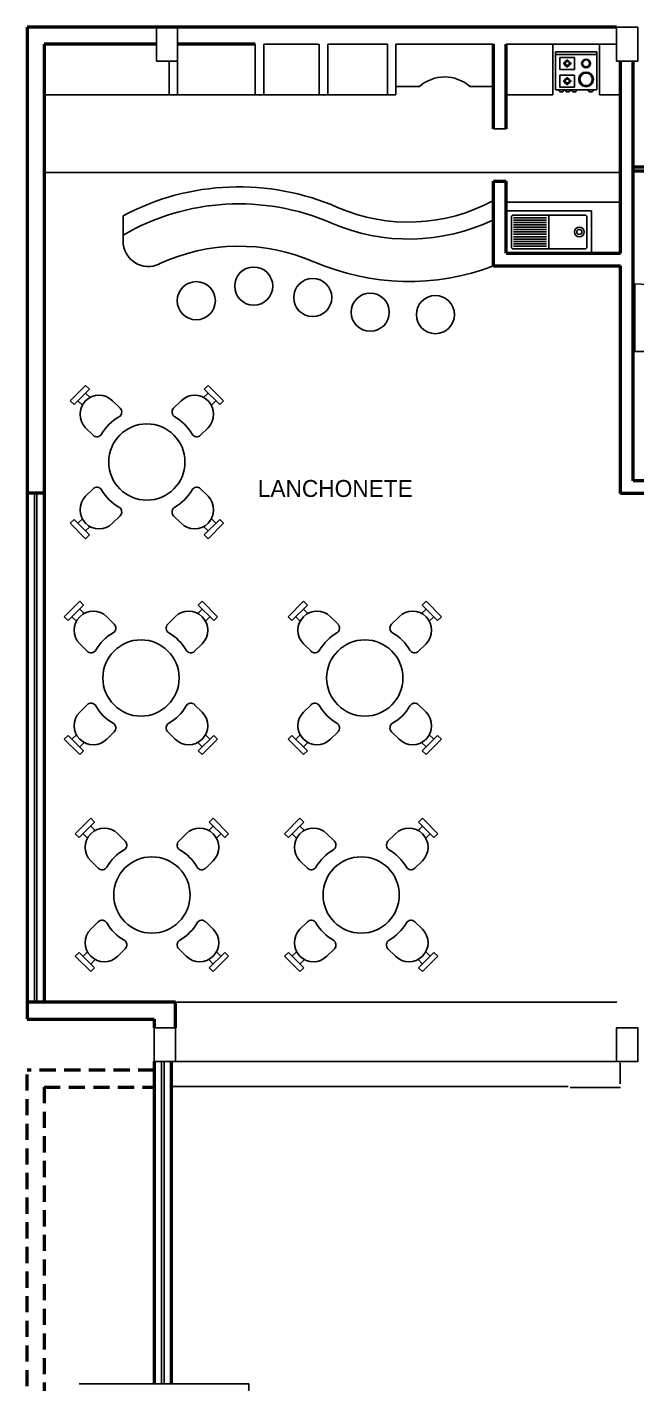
# Model space of a CAD drawing. Header units: millimetres. Extents: x 14363 to 14528, y 6076 to 6118.
# Drawn here: x 14367.67 to 14374.87, y 6097.09 to 6113.09 of the extents above; entities that cross this region are included whole.
import ezdxf

# ---------------------------------------------------------------- set-up
doc = ezdxf.new("R2010")
doc.units = ezdxf.units.MM
doc.linetypes.add('DASHED2', pattern=[9.525, 6.35, -3.175])
for name, color, linetype in [('05', 5, 'Continuous'), ('cotas', 1, 'Continuous'), ('MOBILIARIO-0.3', 3, 'Continuous'), ('MUEBLES-0.3', 3, 'Continuous'), ('muros-0.8', 6, 'Continuous'), ('NOMBRE_', 2, 'Continuous'), ('seg.-0.1', 1, 'DASHED2'), ('vidrio-0.1', 1, 'Continuous')]:
    doc.layers.add(name, color=color, linetype=linetype)

# ---------------------------------------------------------------- blocks, each defined once
blk = doc.blocks.new('Frhu901')
for p, q in [((45, 0), (-45, 0)), ((-45, 0), (-45, -45)), ((45, -45), (45, 0)), ((-40, -38.5), (-40, -6.5)), ((-38, -4.5), (-1.5, -4.5)), ((38, -4.5), (-1.5, -4.5)), ((0.5, -38.5), (0.5, -6.5)), ((38, -7.5), (3, -7.5)), ((3, -10), (38, -10)), ((38, -12.5), (3, -12.5)), ((40, -38.5), (40, -6.5)), ((3, -15), (38, -15)), ((38, -17.5), (3, -17.5)), ((3, -20), (38, -20)), ((38, -22.5), (3, -22.5)), ((38, -25), (3, -25)), ((3, -27.5), (38, -27.5)), ((-1.5, -40.5), (-38, -40.5)), ((38, -40.5), (-1.5, -40.5)), ((38, -30), (3, -30)), ((3, -32.5), (38, -32.5)), ((38, -35), (3, -35)), ((3, -37.5), (38, -37.5)), ((-45, -45), (45, -45))]:
    blk.add_line(p, q)
for radius in [5.2, 2.7]:
    blk.add_circle((-32, -22.5), radius)
for centre, start, end in [((-38, -6.5), 90, 180), ((-1.5, -6.5), 0, 90), ((38, -6.5), 0, 90), ((-38, -38.5), 180, 270), ((-1.5, -38.5), 270, 0), ((38, -38.5), 270, 0)]:
    blk.add_arc(centre, 2, start, end)
blk = doc.blocks.new('CC01701')
for p, q in [((35, 0), (-35, 0)), ((-35, 0), (-35, -65)), ((35, -65), (35, 0)), ((-35, -5), (35, -5)), ((2.5, -30), (2.5, -10)), ((2.5, -10), (27.5, -10)), ((13, -20), (8, -20)), ((15, -18), (15, -13)), ((15, -27), (15, -22)), ((22, -20), (17, -20)), ((27.5, -10), (27.5, -30)), ((27.5, -30), (2.5, -30)), ((2.5, -60), (2.5, -40)), ((2.5, -40), (27.5, -40)), ((15, -48), (15, -43)), ((27.5, -40), (27.5, -60)), ((-35, -65), (35, -65)), ((-27.5, -68), (-29.5, -65)), ((-27.5, -68), (-22.5, -68)), ((-22.5, -68), (-20.5, -65)), ((0.5, -68), (-1.5, -65)), ((5.5, -68), (0.5, -68)), ((27.5, -60), (2.5, -60)), ((5.5, -68), (7.5, -65)), ((13, -50), (8, -50)), ((11.5, -68), (9.5, -65)), ((16.5, -68), (11.5, -68)), ((15, -57), (15, -52)), ((16.5, -68), (18.5, -65)), ((22, -50), (17, -50)), ((22.5, -68), (20.5, -65)), ((27.5, -68), (22.5, -68)), ((27.5, -68), (29.5, -65))]:
    blk.add_line(p, q)
for centre, radius in [((-17, -20), 7.5), ((-17, -20), 5.9), ((15, -20), 5), ((15, -20), 3.5), ((-17, -47), 12.5), ((-17, -47), 10.5), ((15, -50), 5), ((15, -50), 3.5)]:
    blk.add_circle(centre, radius)

msp = doc.modelspace()

# ---------------------------------------------------------------- linework, layer by layer
at = {"layer": '05'}
msp.add_line((14374.627, 6113.09), (14374.877, 6113.09), dxfattribs=at)
for points in [[(14369.199, 6112.69), (14369.199, 6113.09), (14369.449, 6113.09), (14369.449, 6112.69)], [(14374.627, 6100.89), (14374.627, 6101.29), (14374.877, 6101.29), (14374.877, 6100.89)]]:
    msp.add_lwpolyline(points, close=True, dxfattribs=at)
for points in [[(14374.877, 6113.09), (14374.877, 6112.69), (14374.627, 6112.69), (14374.627, 6113.09)], [(14369.174, 6101.29), (14369.424, 6101.29), (14369.424, 6100.89), (14369.174, 6100.89), (14369.174, 6101.29)]]:
    msp.add_lwpolyline(points, dxfattribs=at)
at = {"layer": 'cotas'}
for p, q in [((14374.842, 6109.264), (14374.842, 6110.064)), ((14369.289, 6097.09), (14368.289, 6097.09)), ((14369.289, 6097.09), (14370.289, 6097.09))]:
    msp.add_line(p, q, dxfattribs=at)
msp.add_lwpolyline([(14374.842, 6110.064, -0.407719), (14375.624, 6109.264), (14374.824, 6109.264)], format="xyb", dxfattribs=at)
msp.add_arc((14369.285, 6097.091), 1.004, 267.5064, 359.9167, dxfattribs=at)
at = {"layer": 'MOBILIARIO-0.3', "lineweight": 50}
for p, q in [((14375.024, 6111.44), (14374.824, 6111.44)), ((14375.024, 6111.39), (14374.824, 6111.39))]:
    msp.add_line(p, q, dxfattribs=at)
at = {"layer": 'MOBILIARIO-0.3', "color": 4}
for p in [(14367.874, 6101.59), (14369.424, 6101.59)]:
    msp.add_line(p, (14374.629, 6101.59), dxfattribs=at)
at = {"layer": 'MUEBLES-0.3'}
for p, q in [((14373.874, 6112.29), (14373.874, 6112.89)), ((14374.424, 6112.29), (14374.424, 6112.89)), ((14372.024, 6112.39), (14372.301, 6112.39)), ((14372.896, 6112.39), (14373.174, 6112.39)), ((14373.324, 6112.29), (14373.874, 6112.29)), ((14374.674, 6112.29), (14374.424, 6112.29)), ((14373.324, 6111.024), (14374.674, 6111.024))]:
    msp.add_line(p, q, dxfattribs=at)
at = {"layer": 'MUEBLES-0.3', "ltscale": 0.01}
for p, q in [((14367.874, 6112.29), (14369.71, 6112.29)), ((14369.71, 6112.29), (14370.364, 6112.29)), ((14370.464, 6112.29), (14371.119, 6112.29)), ((14371.219, 6112.29), (14371.924, 6112.29)), ((14368.805, 6110.864), (14368.805, 6110.567)), ((14368.182, 6108.683), (14368.364, 6108.865)), ((14368.227, 6108.638), (14368.409, 6108.82)), ((14368.409, 6108.82), (14368.364, 6108.865)), ((14369.763, 6108.82), (14369.808, 6108.865)), ((14369.763, 6108.82), (14369.945, 6108.638)), ((14369.808, 6108.865), (14369.99, 6108.683)), ((14368.227, 6108.638), (14368.182, 6108.683)), ((14368.325, 6108.631), (14368.273, 6108.683)), ((14368.416, 6108.722), (14368.364, 6108.774)), ((14368.682, 6108.683), (14368.77, 6108.595)), ((14369.49, 6108.683), (14369.402, 6108.595)), ((14369.756, 6108.722), (14369.808, 6108.774)), ((14369.847, 6108.631), (14369.899, 6108.683)), ((14369.945, 6108.638), (14369.99, 6108.683)), ((14368.364, 6108.365), (14368.452, 6108.277)), ((14369.808, 6108.365), (14369.72, 6108.277)), ((14368.364, 6107.557), (14368.452, 6107.645)), ((14369.808, 6107.557), (14369.72, 6107.645)), ((14368.227, 6107.284), (14368.182, 6107.239)), ((14368.182, 6107.239), (14368.364, 6107.057)), ((14368.227, 6107.284), (14368.409, 6107.102)), ((14368.325, 6107.291), (14368.273, 6107.239)), ((14368.416, 6107.2), (14368.364, 6107.148)), ((14368.682, 6107.239), (14368.77, 6107.327)), ((14369.49, 6107.239), (14369.402, 6107.327)), ((14369.756, 6107.2), (14369.808, 6107.148)), ((14369.763, 6107.102), (14369.945, 6107.284)), ((14369.808, 6107.057), (14369.99, 6107.239)), ((14369.847, 6107.291), (14369.899, 6107.239)), ((14369.945, 6107.284), (14369.99, 6107.239)), ((14368.409, 6107.102), (14368.364, 6107.057)), ((14369.763, 6107.102), (14369.808, 6107.057)), ((14368.112, 6106.136), (14368.294, 6106.318)), ((14368.158, 6106.091), (14368.34, 6106.272)), ((14368.34, 6106.272), (14368.294, 6106.318)), ((14369.693, 6106.272), (14369.739, 6106.318)), ((14369.693, 6106.272), (14369.875, 6106.091)), ((14369.739, 6106.318), (14369.921, 6106.136)), ((14370.753, 6106.136), (14370.934, 6106.318)), ((14370.798, 6106.091), (14370.98, 6106.272)), ((14370.98, 6106.272), (14370.934, 6106.318)), ((14372.333, 6106.272), (14372.379, 6106.318)), ((14372.333, 6106.272), (14372.515, 6106.091)), ((14372.379, 6106.318), (14372.561, 6106.136)), ((14368.158, 6106.091), (14368.112, 6106.136)), ((14368.255, 6106.084), (14368.203, 6106.136)), ((14368.346, 6106.175), (14368.294, 6106.227)), ((14368.612, 6106.136), (14368.701, 6106.048)), ((14369.421, 6106.136), (14369.332, 6106.048)), ((14369.687, 6106.175), (14369.739, 6106.227)), ((14369.778, 6106.084), (14369.83, 6106.136)), ((14369.875, 6106.091), (14369.921, 6106.136)), ((14370.798, 6106.091), (14370.753, 6106.136)), ((14370.896, 6106.084), (14370.843, 6106.136)), ((14370.986, 6106.175), (14370.934, 6106.227)), ((14371.253, 6106.136), (14371.341, 6106.048)), ((14372.061, 6106.136), (14371.972, 6106.048)), ((14372.327, 6106.175), (14372.379, 6106.227)), ((14372.418, 6106.084), (14372.47, 6106.136)), ((14372.515, 6106.091), (14372.561, 6106.136)), ((14368.294, 6105.818), (14368.383, 6105.729)), ((14369.739, 6105.818), (14369.65, 6105.729)), ((14370.934, 6105.818), (14371.023, 6105.729)), ((14372.379, 6105.818), (14372.291, 6105.729)), ((14368.294, 6105.01), (14368.383, 6105.098)), ((14369.739, 6105.01), (14369.65, 6105.098)), ((14370.934, 6105.01), (14371.023, 6105.098)), ((14372.379, 6105.01), (14372.291, 6105.098)), ((14368.158, 6104.737), (14368.112, 6104.691)), ((14368.112, 6104.691), (14368.294, 6104.51)), ((14368.158, 6104.737), (14368.34, 6104.555)), ((14368.255, 6104.744), (14368.203, 6104.691)), ((14368.346, 6104.653), (14368.294, 6104.601)), ((14368.612, 6104.691), (14368.701, 6104.78)), ((14369.421, 6104.691), (14369.332, 6104.78)), ((14369.687, 6104.653), (14369.739, 6104.601)), ((14369.693, 6104.555), (14369.875, 6104.737)), ((14369.739, 6104.51), (14369.921, 6104.691)), ((14369.778, 6104.744), (14369.83, 6104.691)), ((14369.875, 6104.737), (14369.921, 6104.691)), ((14370.798, 6104.737), (14370.753, 6104.691)), ((14370.753, 6104.691), (14370.934, 6104.51)), ((14370.798, 6104.737), (14370.98, 6104.555)), ((14370.896, 6104.744), (14370.843, 6104.691)), ((14370.986, 6104.653), (14370.934, 6104.601)), ((14371.253, 6104.691), (14371.341, 6104.78)), ((14372.061, 6104.691), (14371.972, 6104.78)), ((14372.327, 6104.653), (14372.379, 6104.601)), ((14372.333, 6104.555), (14372.515, 6104.737)), ((14372.379, 6104.51), (14372.561, 6104.691)), ((14372.418, 6104.744), (14372.47, 6104.691)), ((14372.515, 6104.737), (14372.561, 6104.691)), ((14368.34, 6104.555), (14368.294, 6104.51)), ((14369.693, 6104.555), (14369.739, 6104.51)), ((14370.98, 6104.555), (14370.934, 6104.51)), ((14372.333, 6104.555), (14372.379, 6104.51)), ((14368.242, 6103.577), (14368.424, 6103.759)), ((14368.287, 6103.531), (14368.469, 6103.713)), ((14368.469, 6103.713), (14368.424, 6103.759)), ((14369.823, 6103.713), (14369.868, 6103.759)), ((14369.823, 6103.713), (14370.004, 6103.531)), ((14369.868, 6103.759), (14370.05, 6103.577)), ((14370.71, 6103.577), (14370.892, 6103.759)), ((14370.756, 6103.531), (14370.938, 6103.713)), ((14370.938, 6103.713), (14370.892, 6103.759)), ((14372.291, 6103.713), (14372.337, 6103.759)), ((14372.291, 6103.713), (14372.473, 6103.531)), ((14372.337, 6103.759), (14372.519, 6103.577)), ((14368.287, 6103.531), (14368.242, 6103.577)), ((14368.385, 6103.525), (14368.333, 6103.577)), ((14368.476, 6103.616), (14368.424, 6103.668)), ((14368.742, 6103.577), (14368.83, 6103.489)), ((14369.55, 6103.577), (14369.462, 6103.489)), ((14369.816, 6103.616), (14369.868, 6103.668)), ((14369.907, 6103.525), (14369.959, 6103.577)), ((14370.004, 6103.531), (14370.05, 6103.577)), ((14370.756, 6103.531), (14370.71, 6103.577)), ((14370.853, 6103.525), (14370.801, 6103.577)), ((14370.944, 6103.616), (14370.892, 6103.668)), ((14371.21, 6103.577), (14371.299, 6103.489)), ((14372.019, 6103.577), (14371.93, 6103.489)), ((14372.285, 6103.616), (14372.337, 6103.668)), ((14372.376, 6103.525), (14372.428, 6103.577)), ((14372.473, 6103.531), (14372.519, 6103.577)), ((14368.424, 6103.259), (14368.512, 6103.17)), ((14369.868, 6103.259), (14369.78, 6103.17)), ((14370.892, 6103.259), (14370.981, 6103.17)), ((14372.337, 6103.259), (14372.248, 6103.17)), ((14368.424, 6102.451), (14368.512, 6102.539)), ((14369.868, 6102.451), (14369.78, 6102.539)), ((14370.892, 6102.451), (14370.981, 6102.539)), ((14372.337, 6102.451), (14372.248, 6102.539)), ((14368.287, 6102.178), (14368.242, 6102.132)), ((14368.242, 6102.132), (14368.424, 6101.951)), ((14368.287, 6102.178), (14368.469, 6101.996)), ((14368.385, 6102.184), (14368.333, 6102.132)), ((14368.476, 6102.094), (14368.424, 6102.041)), ((14368.742, 6102.132), (14368.83, 6102.221)), ((14369.55, 6102.132), (14369.462, 6102.221)), ((14369.816, 6102.094), (14369.868, 6102.041)), ((14369.823, 6101.996), (14370.004, 6102.178)), ((14369.868, 6101.951), (14370.05, 6102.132)), ((14369.907, 6102.184), (14369.959, 6102.132)), ((14370.004, 6102.178), (14370.05, 6102.132)), ((14370.756, 6102.178), (14370.71, 6102.132)), ((14370.71, 6102.132), (14370.892, 6101.951)), ((14370.756, 6102.178), (14370.938, 6101.996)), ((14370.853, 6102.184), (14370.801, 6102.132)), ((14370.944, 6102.094), (14370.892, 6102.041)), ((14371.21, 6102.132), (14371.299, 6102.221)), ((14372.019, 6102.132), (14371.93, 6102.221)), ((14372.285, 6102.094), (14372.337, 6102.041)), ((14372.291, 6101.996), (14372.473, 6102.178)), ((14372.337, 6101.951), (14372.519, 6102.132)), ((14372.376, 6102.184), (14372.428, 6102.132)), ((14372.473, 6102.178), (14372.519, 6102.132)), ((14368.469, 6101.996), (14368.424, 6101.951)), ((14369.823, 6101.996), (14369.868, 6101.951)), ((14370.938, 6101.996), (14370.892, 6101.951)), ((14372.291, 6101.996), (14372.337, 6101.951))]:
    msp.add_line(p, q, dxfattribs=at)
for centre, radius in [((14370.347, 6110.035), 0.225), ((14369.669, 6109.863), 0.225), ((14371.043, 6109.901), 0.225), ((14371.721, 6109.728), 0.225), ((14372.49, 6109.699), 0.225), ((14369.086, 6107.961), 0.45), ((14369.017, 6105.414), 0.45), ((14371.657, 6105.414), 0.45), ((14369.146, 6102.855), 0.45), ((14371.614, 6102.855), 0.45)]:
    msp.add_circle(centre, radius, dxfattribs=at)
for centre, radius, start, end in [((14372.599, 6112.052), 0.45, 48.5904, 131.4096), ((14370.174, 6108.29), 2.916, 66.5014, 117.9919), ((14372.174, 6112.89), 2.1, 246.5014, 298.4369), ((14370.174, 6108.29), 2.716, 66.5014, 120.2589), ((14372.174, 6112.89), 2.3, 246.5014, 295.7715), ((14369.105, 6110.567), 0.3, 180, 295.1334), ((14370.174, 6108.29), 2.216, 66.5014, 115.1334), ((14372.174, 6112.89), 2.8, 246.5014, 290.9248), ((14368.523, 6108.524), 0.225, 45, 225), ((14369.649, 6108.524), 0.225, 315, 135), ((14369.051, 6107.996), 0.579, 120.5225, 149.4775), ((14368.725, 6108.55), 0.0643, 300.5225, 45), ((14369.447, 6108.55), 0.0643, 135, 239.4775), ((14369.121, 6107.996), 0.579, 30.5225, 59.4775), ((14368.497, 6108.322), 0.0643, 225, 329.4775), ((14369.674, 6108.322), 0.0643, 210.5225, 315), ((14368.523, 6107.398), 0.225, 135, 315), ((14368.497, 6107.6), 0.0643, 30.5225, 135), ((14369.051, 6107.926), 0.579, 210.5225, 239.4775), ((14369.121, 6107.926), 0.579, 300.5225, 329.4775), ((14369.649, 6107.398), 0.225, 225, 45), ((14369.674, 6107.6), 0.0643, 45, 149.4775), ((14368.725, 6107.373), 0.0643, 315, 59.4775), ((14369.447, 6107.373), 0.0643, 120.5225, 225), ((14368.453, 6105.977), 0.225, 45, 225), ((14369.58, 6105.977), 0.225, 315, 135), ((14371.093, 6105.977), 0.225, 45, 225), ((14372.22, 6105.977), 0.225, 315, 135), ((14368.982, 6105.448), 0.579, 120.5225, 149.4775), ((14368.655, 6106.002), 0.0643, 300.5225, 45), ((14369.378, 6106.002), 0.0643, 135, 239.4775), ((14369.051, 6105.448), 0.579, 30.5225, 59.4775), ((14371.622, 6105.448), 0.579, 120.5225, 149.4775), ((14371.295, 6106.002), 0.0643, 300.5225, 45), ((14372.018, 6106.002), 0.0643, 135, 239.4775), ((14371.691, 6105.448), 0.579, 30.5225, 59.4775), ((14368.428, 6105.775), 0.0643, 225, 329.4775), ((14369.605, 6105.775), 0.0643, 210.5225, 315), ((14371.068, 6105.775), 0.0643, 225, 329.4775), ((14372.245, 6105.775), 0.0643, 210.5225, 315), ((14368.453, 6104.851), 0.225, 135, 315), ((14368.428, 6105.053), 0.0643, 30.5225, 135), ((14368.982, 6105.379), 0.579, 210.5225, 239.4775), ((14369.051, 6105.379), 0.579, 300.5225, 329.4775), ((14369.58, 6104.851), 0.225, 225, 45), ((14369.605, 6105.053), 0.0643, 45, 149.4775), ((14371.093, 6104.851), 0.225, 135, 315), ((14371.068, 6105.053), 0.0643, 30.5225, 135), ((14371.622, 6105.379), 0.579, 210.5225, 239.4775), ((14371.691, 6105.379), 0.579, 300.5225, 329.4775), ((14372.22, 6104.851), 0.225, 225, 45), ((14372.245, 6105.053), 0.0643, 45, 149.4775), ((14368.655, 6104.825), 0.0643, 315, 59.4775), ((14369.378, 6104.825), 0.0643, 120.5225, 225), ((14371.295, 6104.825), 0.0643, 315, 59.4775), ((14372.018, 6104.825), 0.0643, 120.5225, 225), ((14368.583, 6103.418), 0.225, 45, 225), ((14369.709, 6103.418), 0.225, 315, 135), ((14371.051, 6103.418), 0.225, 45, 225), ((14372.178, 6103.418), 0.225, 315, 135), ((14369.111, 6102.889), 0.579, 120.5225, 149.4775), ((14368.785, 6103.443), 0.0643, 300.5225, 45), ((14369.507, 6103.443), 0.0643, 135, 239.4775), ((14369.181, 6102.889), 0.579, 30.5225, 59.4775), ((14371.58, 6102.889), 0.579, 120.5225, 149.4775), ((14371.253, 6103.443), 0.0643, 300.5225, 45), ((14371.976, 6103.443), 0.0643, 135, 239.4775), ((14371.649, 6102.889), 0.579, 30.5225, 59.4775), ((14368.557, 6103.216), 0.0643, 225, 329.4775), ((14369.734, 6103.216), 0.0643, 210.5225, 315), ((14371.026, 6103.216), 0.0643, 225, 329.4775), ((14372.203, 6103.216), 0.0643, 210.5225, 315), ((14368.583, 6102.292), 0.225, 135, 315), ((14368.557, 6102.493), 0.0643, 30.5225, 135), ((14369.111, 6102.82), 0.579, 210.5225, 239.4775), ((14369.181, 6102.82), 0.579, 300.5225, 329.4775), ((14369.709, 6102.292), 0.225, 225, 45), ((14369.734, 6102.493), 0.0643, 45, 149.4775), ((14371.051, 6102.292), 0.225, 135, 315), ((14371.026, 6102.493), 0.0643, 30.5225, 135), ((14371.58, 6102.82), 0.579, 210.5225, 239.4775), ((14371.649, 6102.82), 0.579, 300.5225, 329.4775), ((14372.178, 6102.292), 0.225, 225, 45), ((14372.203, 6102.493), 0.0643, 45, 149.4775), ((14368.785, 6102.266), 0.0643, 315, 59.4775), ((14369.507, 6102.266), 0.0643, 120.5225, 225), ((14371.253, 6102.266), 0.0643, 315, 59.4775), ((14371.976, 6102.266), 0.0643, 120.5225, 225)]:
    msp.add_arc(centre, radius, start, end, dxfattribs=at)
at = {"layer": 'MUEBLES-0.3'}
for p in [(14369.399, 6112.29), (14370.414, 6112.29), (14371.169, 6112.29)]:
    msp.add_point(p, dxfattribs=at)
at = {"layer": 'muros-0.8', "lineweight": 50}
for p, q in [((14367.674, 6113.09), (14367.674, 6107.592)), ((14374.627, 6113.09), (14367.674, 6113.09)), ((14367.874, 6112.89), (14367.874, 6107.592)), ((14368.805, 6112.89), (14367.874, 6112.89)), ((14369.199, 6112.89), (14368.805, 6112.89)), ((14369.71, 6112.89), (14369.449, 6112.89)), ((14370.364, 6112.89), (14369.71, 6112.89)), ((14373.174, 6111.89), (14373.174, 6112.89)), ((14373.324, 6111.89), (14373.324, 6112.89)), ((14374.674, 6110.424), (14374.674, 6112.69)), ((14374.824, 6107.741), (14374.824, 6112.69)), ((14373.174, 6110.274), (14373.174, 6111.274)), ((14373.174, 6111.274), (14373.324, 6111.274)), ((14373.324, 6110.424), (14373.324, 6111.274)), ((14373.324, 6110.424), (14374.674, 6110.424)), ((14373.174, 6110.274), (14374.674, 6110.274)), ((14374.674, 6107.591), (14374.674, 6110.274)), ((14375.824, 6107.741), (14374.824, 6107.741)), ((14367.674, 6107.592), (14367.674, 6101.39)), ((14367.874, 6107.592), (14367.674, 6107.592)), ((14367.874, 6107.592), (14367.874, 6101.59)), ((14375.824, 6107.591), (14374.674, 6107.591)), ((14369.424, 6101.59), (14367.674, 6101.59)), ((14369.424, 6101.29), (14369.424, 6101.59)), ((14367.674, 6101.39), (14369.174, 6101.39)), ((14369.174, 6101.39), (14369.174, 6101.29)), ((14369.174, 6100.89), (14369.174, 6097.09)), ((14369.374, 6100.89), (14369.374, 6097.09))]:
    msp.add_line(p, q, dxfattribs=at)
at = {"layer": 'muros-0.8', "ltscale": 0.01}
for p, q in [((14370.364, 6112.89), (14370.364, 6112.29)), ((14370.464, 6112.29), (14370.464, 6112.89)), ((14371.119, 6112.89), (14371.119, 6112.29)), ((14371.219, 6112.29), (14371.219, 6112.89)), ((14371.924, 6112.89), (14371.924, 6112.29)), ((14372.024, 6112.29), (14372.024, 6112.89)), ((14369.349, 6112.69), (14369.349, 6112.29)), ((14369.449, 6112.29), (14369.449, 6112.69)), ((14369.349, 6112.29), (14369.449, 6112.29)), ((14370.364, 6112.29), (14370.464, 6112.29)), ((14371.119, 6112.29), (14371.219, 6112.29)), ((14371.924, 6112.29), (14372.024, 6112.29))]:
    msp.add_line(p, q, dxfattribs=at)
at = {"layer": 'muros-0.8'}
for p, q in [((14370.464, 6112.89), (14371.11, 6112.89)), ((14371.219, 6112.89), (14371.924, 6112.89)), ((14372.024, 6112.89), (14373.174, 6112.89)), ((14373.324, 6112.89), (14374.627, 6112.89)), ((14373.174, 6111.89), (14373.324, 6111.89)), ((14369.374, 6100.89), (14374.627, 6100.89)), ((14374.627, 6100.89), (14374.627, 6100.89)), ((14374.671, 6100.629), (14374.671, 6100.875)), ((14369.381, 6100.598), (14374.056, 6100.598)), ((14374.081, 6100.586), (14374.674, 6100.586))]:
    msp.add_line(p, q, dxfattribs=at)
at = {"layer": 'muros-0.8', "color": 6}
msp.add_line((14367.887, 6111.377), (14374.66, 6111.377), dxfattribs=at)
at = {"layer": 'seg.-0.1', "lineweight": 50, "ltscale": 0.03}
for p, q in [((14369.174, 6100.79), (14367.674, 6100.79)), ((14367.674, 6090.09), (14367.674, 6100.79)), ((14367.874, 6100.59), (14367.874, 6090.09)), ((14367.874, 6100.59), (14369.174, 6100.59))]:
    msp.add_line(p, q, dxfattribs=at)
at = {"layer": 'vidrio-0.1'}
for p, q in [((14367.759, 6107.592), (14367.759, 6101.59)), ((14367.789, 6107.592), (14367.789, 6101.59)), ((14369.259, 6100.89), (14369.259, 6097.09)), ((14369.289, 6100.89), (14369.289, 6097.09))]:
    msp.add_line(p, q, dxfattribs=at)

# ---------------------------------------------------------------- block references
at = {"layer": 'MUEBLES-0.3', "xscale": -0.006944592544332698, "yscale": 0.006944592544332698, "zscale": 0.006944592544332698}
msp.add_blockref('CC01701', (14374.149, 6112.8), dxfattribs=at)
at = {"layer": 'MUEBLES-0.3', "xscale": 0.01111111111089219, "yscale": 0.01111111111094942, "zscale": 0.01111111111111139, "rotation": 180}
msp.add_blockref('Frhu901', (14373.832, 6110.424), dxfattribs=at)

# ---------------------------------------------------------------- texts
at = {"layer": 'NOMBRE_'}
msp.add_text('LANCHONETE', height=0.2, dxfattribs=at).set_placement((14370.395, 6107.549))

doc.saveas('drawing.dxf')
